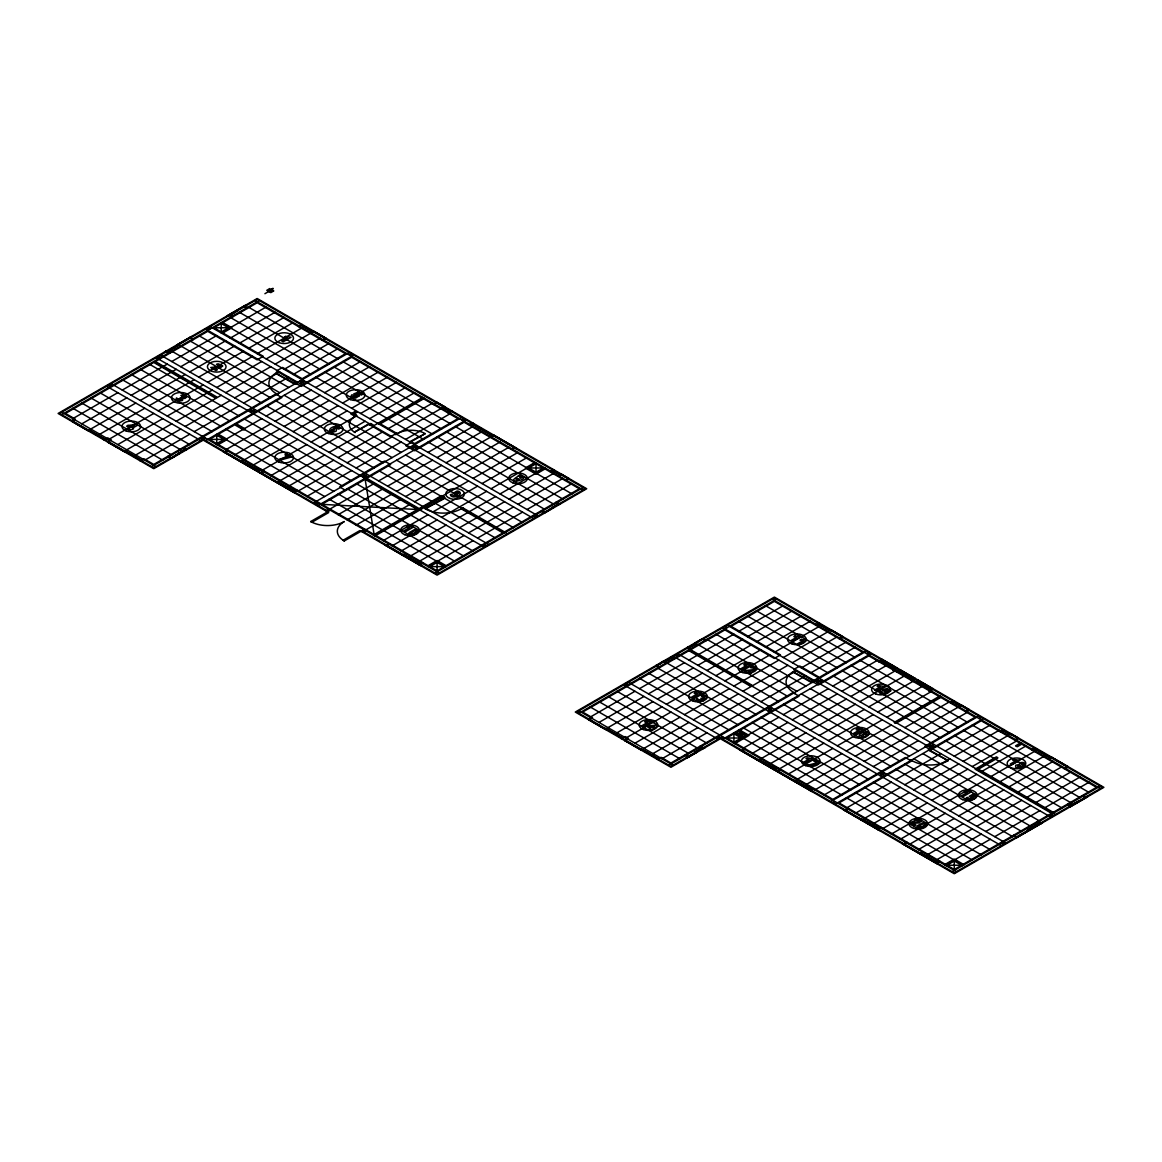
<?xml version="1.0" encoding="UTF-8"?>
<svg xmlns="http://www.w3.org/2000/svg" width="1162" height="1162" viewBox="0 0 1162 1162"><rect width="100%" height="100%" fill="white"/><g stroke="black" fill="none" stroke-linecap="round" stroke-linejoin="round"><path stroke-width="1.5" d="M517.903 476.347C501.65 486.326 535.479 478.207 519.298 475.636A2.905 1.67 0 0 0 517.903 476.347M271.385 289.512L270.383 291.008L271.53 289.193M270.281 290.587L271.283 290.006L264.907 293.71M271.545 289.861L272.838 289.12M164.394 352.086L191.381 336.501M271.53 289.89L272.925 288.278L271.647 289.934M166.137 351.084L58.1 413.454L153.762 468.678L203.234 440.122L328.701 512.558L311.91 522.246L310.704 521.549L331.17 509.74M178.745 344.213L188.999 338.287M178.047 344.969L168.359 351.2M167.357 351.781L179.602 344.707L178.44 344.039M230.308 315.425L237.571 310.661M167.967 352.144L167.154 352.609L168.17 353.204M191.483 338.563L193.313 338.679M230.933 315.788L230.12 316.267L231.136 316.848M245.443 307.407L247.288 307.523M61.673 414.689L209.872 329.122L207.722 327.887M259.344 300.566L210.09 329.006L207.954 327.771M71.608 421.341L75.37 419.177L65.45 413.454L153.762 362.471L215.086 397.869L216.728 396.925L155.403 361.527L207.722 331.315L257.136 359.842L263.28 356.298L213.866 327.771L257.194 302.745L345.506 353.727L302.164 378.754L282.584 367.439L276.44 370.983L296.034 382.298M228.58 327.771L221.216 332.012L221.216 323.515L228.58 327.771L213.866 327.771M72.814 418.64L117.783 392.683M122.286 390.083L167.255 364.113M171.744 361.527L216.728 335.557M221.216 332.957L266.2 307M222.857 332.957L231.848 327.771L222.857 322.571M73.729 419.177L72.712 419.758L73.526 420.237M81.805 423.839L126.774 397.869M131.277 395.269L176.246 369.313M180.749 366.713L225.719 340.756M230.221 338.157L275.191 312.186M87.499 430.361L88.661 429.693L105.408 439.352M90.796 429.025L135.765 403.069M140.268 400.469L185.237 374.498M189.74 371.913L234.709 345.942M239.212 343.342L284.182 317.386M89.663 430.26L88.501 430.928L71.753 421.269M99.801 434.225L144.771 408.254M149.259 405.654L194.243 379.698M198.731 377.098L243.7 351.142M248.203 348.542L293.173 322.571M298.59 325.709L300.435 325.592M298.59 326.653L302.352 324.474M104.115 440.107L107.863 437.943L111.349 439.948L107.587 442.112L124.479 451.698L125.641 451.03M107.863 438.887L106.032 439.004M108.792 439.41L153.762 413.454M158.264 410.854L203.234 384.883M207.722 382.298L252.706 356.327M257.194 353.727L302.164 327.771M109.707 439.948L108.691 440.529L109.504 441.008M312.302 331.722L313.464 331.054L325.723 338.127M117.783 444.61L162.753 418.64M167.255 416.054L212.225 390.083M216.728 387.483L261.697 361.527M266.2 358.927L311.169 332.957M314.466 331.635L313.304 332.303L301.045 325.229M123.477 451.132L124.639 450.464L141.386 460.123M126.774 449.796L171.744 423.839M176.246 421.24L221.216 395.269M225.719 392.683L270.688 366.713M275.191 364.113L320.16 338.157M322.092 340.219L325.854 338.055M323.733 340.219L324.75 339.624L323.937 339.159M295.177 383.62L275.714 373.263L293.695 383.649L296.644 381.935M135.765 454.996L180.749 429.025M185.237 426.439L230.221 400.469M234.709 397.869L279.679 371.913M284.182 369.313L329.151 343.342M140.094 460.878L143.841 458.714L153.762 464.437L276.353 393.657A25.433 14.685 0 0 1 276.425 372.842M143.841 459.658L142.011 459.774M144.771 460.181L189.74 434.225M194.243 431.625L239.212 405.654M243.7 403.069L288.684 377.098M293.173 374.498L338.142 348.542M151.626 466.616L299.811 381.063L301.946 382.298L299.811 383.533L205.587 329.122M349.283 352.493L300.028 380.933L302.164 382.167L304.313 380.933L210.09 326.537M277.384 394.949L278.183 394.484L277.268 393.962M296.688 383.809L294.974 383.736M170.015 457.174L168.17 457.058M184.526 448.793L185.339 448.329L184.322 447.733M185.136 449.157L172.688 457.567M178.745 453.267L184.497 449.941M351.418 353.727L349.283 354.962L255.059 300.566M172.484 457.45L178.251 454.124M203.452 439.41L205.587 438.176L439.221 573.069M351.636 353.858L349.501 355.093L461.706 419.874L463.856 418.64M205.587 440.645L353.785 355.093M216.728 435.169L216.728 443.666L209.363 439.41L216.728 435.169L224.077 439.41L215.9 444.131M216.728 444.61L261.697 418.64M266.2 416.054L311.169 390.083M315.657 387.483L360.641 361.527M217.541 445.075L227.36 439.41L218.369 434.225L234.709 424.784L243.7 429.969L245.342 429.025L236.351 423.839L281.887 397.549L275.743 394.005M222.857 451.452L294.814 492.993M225.719 449.796L270.688 423.839M275.191 421.24L320.16 395.269M324.663 392.683L369.632 366.713M226.634 450.333L225.617 450.914L226.43 451.393M224.513 452.497L228.275 450.333M234.709 454.996L279.679 429.025M284.182 426.439L329.151 400.469M333.654 397.869L378.623 371.913M240.403 461.517L241.565 460.849L258.313 470.508M243.7 460.181L288.684 434.225M293.173 431.625L338.142 405.654M342.645 403.069L387.614 377.098M241.405 462.084L242.567 461.416M252.706 465.381L297.675 439.41M302.164 436.825L347.147 410.854M351.636 408.254L396.62 382.298M352.493 413.948L356.182 411.827M257.325 469.942L242.001 461.75M257.02 471.264L260.782 469.099M260.782 470.044L258.937 470.16M354.454 416.025L356.095 415.081M261.697 470.566L306.666 444.61M311.169 442.01L356.138 416.054M360.641 413.454L405.611 387.483M262.612 471.104L261.595 471.699L262.409 472.164M260.491 473.268L264.253 471.104M270.688 475.766L315.657 449.796M320.16 447.21L365.129 421.24M369.632 418.64L414.602 392.683M396.576 433.252L390.432 436.796L368.412 424.072L354.425 432.162L370.605 423.462L374.12 425.481L422.779 397.404M369.763 424.871L371.404 423.912M276.382 482.288L277.544 481.62L294.291 491.294M279.679 480.952L324.663 454.996M329.151 452.396L374.12 426.439M378.623 423.839L423.593 397.869M277.384 482.869L278.546 482.186M424.42 398.348L380.264 423.839L397.172 433.6A19.783 11.417 0 0 1 425.234 433.644L410.52 441.313L415.473 444.16M288.684 486.152L333.654 460.181M338.142 457.596L383.126 431.625M387.614 429.025L432.584 403.069M433.513 403.592L435.343 403.475M433.513 404.536L437.261 402.372M293.289 490.713L277.979 482.52M292.998 492.034L296.76 489.87M296.76 490.814L294.916 490.93M443.884 406.351L442.722 407.02L450.478 411.493M297.675 491.352L342.645 465.381M347.147 462.781L392.117 436.825M441.589 408.254L395.734 434.661L394.935 434.196M443.724 407.601L444.886 406.932L437.13 402.459M448.024 412.917L451.786 410.752M449.665 412.917L450.682 412.336L449.854 411.856M306.666 496.537L351.636 470.566M356.138 467.981L401.108 442.01M405.611 439.41L450.58 413.454M425.234 433.644L409.445 442.577L410.244 443.042M411.885 442.097L405.741 445.642L414.602 450.754L464.074 422.184L579.359 488.752L504.54 531.935M414.602 443.666L457.93 418.64L423.593 398.813M313.522 502.972L412.249 445.976L414.384 447.21L412.249 448.445M461.706 417.405L412.466 445.845L414.602 447.079L416.737 445.845L304.531 381.063L302.396 382.298L304.531 383.533M315.657 504.206L317.807 502.972M315.875 504.323L318.025 503.088M412.466 448.561L414.602 447.326L416.737 448.561M464.074 418.77L461.939 420.005L583.135 489.986M318.025 505.557L466.209 420.005M366.771 478.366L390.621 464.597L384.477 461.053L339.653 486.936L345.782 490.48M469.492 424.362L471.322 424.246M469.492 425.307L473.239 423.142M328.338 509.043L327.321 509.639L328.134 510.103M326.29 511.164L374.12 483.552M378.623 480.952L423.593 454.996M428.095 452.396L473.065 426.439M338.142 514.708L383.126 488.752M387.614 486.152L432.584 460.181M437.086 457.596L482.056 431.625M492.194 435.59L493.356 434.908L514.606 447.181M347.147 519.908L392.117 493.937M396.62 491.352L441.589 465.381M446.077 462.781L491.061 436.825M494.358 435.489L493.196 436.157L471.946 423.898M356.138 525.093L401.108 499.137M405.611 496.537L450.58 470.566M455.083 467.981L500.052 442.01M178.599 345.288L177.452 344.62L257.194 298.503L586.723 488.752L437.086 575.132L359.871 530.555L343.08 540.257L344.286 540.94L364.752 529.131M362.268 531.935L410.099 504.323M414.602 501.737L459.571 475.766M464.074 473.166L509.043 447.21M365.957 530.758L364.113 530.874M510.989 449.273L514.737 447.094M512.616 449.273L513.648 448.677L512.82 448.212M515.681 448.561L516.48 448.111M373.307 535.014L417.463 509.522L364.316 478.831M374.12 535.479L468.562 480.952M473.065 478.366L518.034 452.396M374.948 535.958L441.589 497.481M442.562 498.048L444.204 497.104M440.979 497.133L443.928 498.832L425.219 508.811L443.884 497.975M444.087 498.091L445.002 497.568L441.589 495.593L419.104 508.578L365.957 477.887M383.126 540.679L428.095 514.708M432.584 512.122L477.567 486.152M482.056 483.552L527.04 457.596M384.753 544.92L420.731 565.691M388.544 543.801L387.512 544.397L388.34 544.862M386.423 545.98L390.171 543.801M534.389 462.781L525.398 467.981L536.031 474.111L545.022 468.925M392.117 545.864L437.086 519.908M441.589 517.308L486.558 491.352M491.061 488.752L536.031 462.781M528.666 467.981L536.031 463.725L536.031 472.222L528.666 467.981L543.38 467.981L536.031 472.222M461.793 508.317L462.708 507.794L506.182 532.893M461.997 508.433L461.27 508.854L503.727 533.358M461.866 509.203L463.507 508.244M401.108 551.064L446.077 525.093M450.58 522.508L495.549 496.537M500.052 493.937L545.022 467.981M402.313 554.986L403.475 554.318L420.223 563.991M551.659 469.332L552.458 468.882M403.316 555.567L404.463 554.899M550.439 471.104L552.284 470.988M550.439 472.048L554.201 469.884M410.099 556.249L455.083 530.293M459.571 527.693L504.54 501.737M509.043 499.137L554.013 473.166M559.648 474.532L560.81 473.864L568.567 478.337M561.812 474.445L560.65 475.113L552.894 470.625M419.104 561.449L464.074 535.479M468.562 532.893L513.546 506.922M518.034 504.323L563.004 478.366M419.221 563.41L403.911 555.218M418.916 564.732L422.677 562.568M564.95 480.429L568.712 478.265M422.677 563.512L420.833 563.628M566.591 480.429L567.608 479.833L566.795 479.369M428.095 566.635L473.065 540.679M477.567 538.079L522.537 512.122M527.04 509.522L572.009 483.552M429.737 566.635L437.086 562.393L444.45 566.635L429.737 566.635L437.086 570.891L502.914 532.893M434.951 573.069L583.135 487.517M543.279 511.701L541.448 511.585M557.789 503.32L558.617 502.855L557.6 502.26M558.414 503.683L545.966 512.093M552.023 507.794L557.775 504.468M545.762 511.977L551.514 508.651M663.255 661.439L658.055 665.085M695.733 642.688L701.485 639.361M657.692 664.882L663.444 661.556M695.936 642.804L701.688 639.478M664.954 661.265L670.706 657.939M689.676 646.987L695.428 643.675M672.072 657.576L664.315 662.049L663.153 661.381M689.037 647.786L696.793 643.298L695.631 642.63M658.171 666.305L657.358 666.785L658.375 667.38M672.682 657.939L674.526 658.055M689.647 648.135L688.834 648.614L689.85 649.195M704.172 639.754L706.002 639.87M578.865 713.279L727.049 627.727L724.914 626.492M776.521 599.156L727.267 627.596L725.132 626.362M589.991 717.23L634.96 691.274M639.463 688.674L684.433 662.718M688.935 660.118L733.905 634.147M738.407 631.547L783.377 605.591M590.921 717.767L589.889 718.363L590.717 718.828M588.8 719.932L592.547 717.767L582.641 712.045L724.914 629.906L774.328 658.433L780.457 654.889L731.043 626.362L774.386 601.35L862.683 652.332L819.355 677.344L799.761 666.029L793.631 669.573L813.211 680.888M598.996 722.43L643.966 696.459M648.454 693.874L693.438 667.903M697.926 665.303L742.896 639.347M747.398 636.747L792.368 610.776M604.69 728.952L605.852 728.283L622.6 737.957M607.987 727.63L652.957 701.659M657.46 699.059L702.429 673.103M706.917 670.503L751.901 644.532M756.389 641.947L801.359 615.976M606.84 728.865L605.678 729.533L588.931 719.859M616.978 732.815L661.948 706.845M666.451 704.259L711.42 678.288M715.923 675.688L760.892 649.732M765.38 647.132L810.364 621.162M815.782 624.299L817.612 624.183M815.782 625.243L819.53 623.079M621.292 738.698L625.054 736.534L628.526 738.538L624.778 740.702M625.054 737.478L623.21 737.594M625.969 738.015L670.939 712.045M675.442 709.445L720.411 683.488M724.914 680.888L769.883 654.918M774.386 652.332L819.355 626.362M626.899 738.538L625.868 739.134L626.696 739.598M829.494 630.312L830.641 629.644L842.9 636.718M634.96 743.201L679.944 717.23M684.433 714.645L729.416 688.674M733.905 686.074L778.874 660.118M783.377 657.518L828.346 631.547M831.643 630.225L830.481 630.893L818.237 623.82M640.669 749.722L641.816 749.054L658.578 758.728M643.966 748.401L688.935 722.43M693.438 719.83L738.407 693.874M742.896 691.274L787.88 665.303M792.368 662.718L837.337 636.747M642.818 749.635L641.656 750.303L624.909 740.63M839.284 638.809L843.046 636.645M840.925 638.809L841.942 638.228L841.128 637.749M812.354 682.21L792.891 671.854L810.873 682.239L817.714 678.288M652.957 753.586L697.926 727.63M702.429 725.03L747.398 699.059M751.901 696.459L796.871 670.503M801.359 667.903L846.343 641.947M657.271 759.469L661.033 757.304L670.939 763.027L793.53 692.247A25.433 14.685 0 0 1 793.617 671.433M661.033 758.249L659.188 758.365M661.948 758.786L706.917 732.815M711.42 730.215L756.389 704.259M760.892 701.659L805.862 675.688M810.364 673.103L855.334 647.132M668.804 765.206L866.46 651.098M794.576 693.54L795.374 693.089L794.445 692.552M813.879 682.399L812.165 682.326M687.192 755.765L685.362 755.649M701.703 747.384L702.531 746.919L701.499 746.324M702.327 747.747L694.571 752.221L695.733 752.889M868.61 652.332L866.46 653.567L772.236 599.156M696.125 751.974L701.325 748.328M720.629 738.015L722.779 736.781L834.984 801.562L832.849 802.797L718.276 736.65M868.827 652.448L866.692 653.683L978.898 718.465L981.033 717.23M689.676 756.041L695.428 752.729M703.547 748.459L720.411 738.712L954.278 873.722L1103.9 787.342L774.386 597.094L575.277 712.045L670.939 767.269L696.735 752.322L695.573 751.654M705.363 747.5L687.294 757.827M722.779 739.25L870.963 653.683M725.727 738.48L799.064 696.14L792.934 692.596M733.091 742.721L741.269 738.015L733.905 733.759L733.905 742.257L726.555 738.015L741.269 738.015M742.896 737.057L745.757 735.415L738.407 731.159L742.896 737.057L735.546 732.815L745.757 735.415M733.905 743.201L778.874 717.23M783.377 714.645L828.346 688.674M832.849 686.074L877.818 660.118M734.733 743.68L749.04 735.415L740.049 730.215M878.733 660.641L880.578 660.524M878.733 661.599L882.583 659.377M878.821 661.846L880.97 660.597M739.962 750.086L812.006 791.583M742.896 748.401L787.88 722.43M792.368 719.83L837.337 693.874M841.84 691.274L886.809 665.303M743.825 748.924L742.794 749.519L743.622 749.984M741.705 751.088L745.467 748.924M894.972 668.673L892.808 669.922L893.593 670.169M897.093 667.758L893.244 669.966L910.979 680.206M894.885 669.966L895.902 669.385L895.089 668.905M751.901 753.586L796.871 727.63M801.359 725.03L846.343 699.059M850.831 696.459L895.8 670.503M896.73 671.026L898.56 670.91M896.381 671.781L898.967 670.982M896.73 671.985L900.565 669.762M757.595 760.108L758.757 759.44L775.504 769.113M760.892 758.786L805.862 732.815M810.364 730.215L855.334 704.259M859.836 701.659L904.806 675.688M758.597 760.689L759.745 760.021M912.954 679.058L910.805 680.307L911.574 680.554M915.075 678.143L911.24 680.351L928.961 690.591M912.882 680.351L913.898 679.77L913.071 679.291M769.883 763.971L814.852 738.015M819.355 735.415L864.325 709.445M868.827 706.845L913.797 680.888M914.712 681.411L916.557 681.295M914.378 682.167L916.949 681.368M914.712 682.37L918.546 680.148M774.502 768.532L759.193 760.34M774.197 769.854L777.959 767.69M777.959 768.634L776.114 768.75M778.874 769.171L823.858 743.201M828.346 740.601L873.316 714.645M877.818 712.045L922.788 686.074M779.804 769.694L778.772 770.29L779.6 770.755M777.683 771.873L781.43 769.694M803.421 762.359L809.101 759.077L806.021 758.612L807.387 757.827L812.819 758.67L804.932 763.216M928.787 690.693L930.951 689.444M933.071 688.529L929.222 690.736L939.143 696.459M929.571 690.94L928.787 690.794M930.864 690.736L931.88 690.155L931.067 689.676M787.88 774.357L832.849 748.401M837.337 745.801L882.321 719.83M886.809 717.23L931.779 691.274M939.956 695.994L894.174 722.43L895.8 723.374L941.598 696.939M793.573 780.879L794.735 780.21L811.483 789.884M796.871 779.557L841.84 753.586M846.343 750.986L891.312 725.03M894.987 722.909L940.784 696.459M794.576 781.46L795.723 780.791M805.862 784.742L850.831 758.786M855.334 756.186L900.303 730.215M904.806 727.63L949.775 701.659M950.69 702.182L952.535 702.08M950.69 703.141L954.452 700.962M810.48 789.303L795.171 781.111M810.175 790.625L813.937 788.461M813.937 789.405L812.093 789.521M959.914 705.61L961.061 704.942L968.817 709.43M814.852 789.942L859.836 763.971M864.325 761.371L909.294 735.415M913.797 732.815L958.766 706.845M962.063 705.523L960.901 706.191L953.16 701.717M965.201 711.507L968.963 709.343M966.842 711.507L967.859 710.926L967.045 710.447M823.858 795.128L868.827 769.171M873.316 766.571L918.3 740.601M922.788 738.015L967.757 712.045M830.714 801.562L978.898 715.995M981.251 717.361L979.116 718.595L1100.327 788.577M909.861 760.108L912.097 760.703A25.433 14.685 0 0 0 948.148 760.66L929.44 750.696L981.251 720.774L1020.091 743.201L1015.588 745.801L1017.229 746.745L1021.732 744.145L1096.55 787.342L954.278 869.481L838.979 802.913L912.097 760.703M929.164 748.967L928.365 749.417L948.148 760.66M835.202 804.162L983.401 718.595M843.481 809.769L879.46 830.539M846.343 808.113L891.312 782.142M895.8 779.557L940.784 753.586M945.272 750.986L990.256 725.03M847.258 808.65L846.241 809.231L847.054 809.711M845.137 810.815L848.899 808.65M855.334 813.313L900.303 787.342M904.806 784.742L949.775 758.786M954.278 756.186L999.247 730.215M1000.162 730.753L1002.007 730.637M1000.162 731.697L1003.924 729.533M861.027 819.82L862.189 819.152L878.937 828.826M1009.371 734.181L1010.533 733.512L1018.29 737.986M864.325 818.498L909.294 792.528M913.797 789.942L958.766 763.971M963.269 761.371L1008.238 735.415M862.03 820.401L863.192 819.733M1011.536 734.079L1010.374 734.762L1002.617 730.273M1014.673 740.078L1018.435 737.899M1016.314 740.078L1017.331 739.482L1016.518 739.017M873.316 823.698L918.3 797.728M922.788 795.128L967.757 769.171M972.26 766.571L1017.229 740.601M976.763 769.171L997.112 757.421M1016.416 746.265L1021.732 743.201M877.935 828.245L862.625 820.052M877.644 829.581L881.392 827.402M881.392 828.361L879.561 828.462M882.321 828.884L927.291 802.913M931.779 800.327L976.763 774.357M981.251 771.757L1026.235 745.801M1031.638 748.924L1033.483 748.807M1031.638 749.868L1035.4 747.703M891.312 834.084L936.281 808.113M940.784 805.513L985.754 779.557M990.256 776.957L1035.226 750.986M900.303 839.269L945.272 813.313M949.775 810.713L994.745 784.742M999.247 782.142L1044.217 756.186M1049.852 757.551L1051.014 756.883L1067.762 766.542M901.944 843.51L937.923 864.296M1052.017 757.45L1050.855 758.118L1034.107 748.459M905.721 842.392L904.704 842.987L905.518 843.467M903.6 844.571L907.362 842.392M909.294 844.469L954.278 818.498M958.766 815.898L1003.736 789.942M1008.238 787.342L1053.208 761.371M918.3 849.654L963.269 823.698M967.757 821.098L1012.741 795.128M1017.229 792.528L1062.199 766.571M1064.145 768.634L1067.907 766.47M1065.786 768.634L1066.803 768.053L1065.99 767.574M919.491 853.576L920.653 852.908L937.4 862.582M920.493 854.157L921.655 853.489M927.291 854.854L972.26 828.884M976.763 826.284L1021.732 800.327M1026.235 797.728L1071.204 771.757M936.281 860.04L981.251 834.084M985.754 831.484L1030.723 805.513M1035.226 802.913L1080.195 776.957M936.398 862.001L921.088 853.809M936.107 863.337L939.855 861.158M939.855 862.102L938.024 862.219M944.459 864.76L954.278 859.096L964.082 864.76M945.272 865.24L990.256 839.269M994.745 836.669L1039.714 810.713M1044.217 808.113L1089.186 782.142M946.1 865.705L954.278 860.984L962.441 865.705M952.128 871.66L1100.327 786.108M1015.501 836.262L1013.656 836.146M1039.002 822.681L1039.816 822.217L1038.799 821.621M1069.461 805.106L1067.617 804.99M1083.972 796.725L1084.785 796.246L1083.768 795.665M1039.612 823.045L1027.368 830.118L1028.53 830.786M1070.086 805.455L1078.336 801.272M1028.922 829.871L1038.625 823.626M1017.97 836.538L1028.225 830.612M808.244 765.133L816.959 762.838L813.545 760.849L814.94 760.05L820.096 763.027L809.696 765.976M209.363 439.41L224.077 439.41M946.914 865.24L961.628 865.24M417.463 509.522L321.801 504.323L365.129 479.31L374.12 534.535L218.369 444.61M407.775 526.386L413.222 527.228L405.32 531.789L403.81 530.918L409.489 527.635L406.409 527.17M965.491 791.264L970.938 792.106L963.037 796.667L961.526 795.796L967.205 792.513L964.126 792.048M883.28 660.132L895.786 667.351M901.262 670.518L913.782 677.736M919.258 680.903L931.764 688.122M314.161 331.809L324.416 337.721M437.827 403.199L443.579 406.526M494.053 435.663L513.299 446.774M561.507 474.619L567.274 477.931M831.353 630.4L841.608 636.326M881.914 659.755L896.425 668.135M899.911 670.14L914.421 678.521M917.893 680.525L932.403 688.906M961.773 705.697L967.525 709.023M1011.231 734.253L1016.997 737.579M1051.712 757.624L1066.469 766.136M302.41 325.592L312.665 331.519M444.087 407.397L449.839 410.709M473.312 424.261L492.557 435.372M554.259 471.002L560.011 474.328M819.588 624.197L829.842 630.109M954.51 702.08L960.262 705.407M1003.983 730.651L1009.734 733.963M1035.458 748.822L1050.216 757.333M880.723 660.452L895.234 668.833M898.705 670.837L913.216 679.218M916.702 681.222L931.212 689.603M421.951 397.869L351.636 357.271L301.19 386.409L295.061 382.864M892.982 669.82L868.827 655.862L818.382 684.999L812.238 681.455M940.784 697.418L975.121 717.23L924.676 746.367L930.806 749.911M246.068 305.766L245.269 305.301L227.273 315.686L228.072 316.151M248.203 307L338.142 358.927M342.645 361.527L450.58 423.839M455.083 426.439L572.009 493.937M765.38 605.591L855.334 657.518M859.836 660.118L967.757 722.43M972.26 725.03L1089.186 792.528M244.325 306.768L247.288 308.467M1086.833 796.362L1087.632 796.827L1069.636 807.212L1068.837 806.748M1082.127 795.665L1085.09 797.364M239.212 312.186L329.151 364.113M333.654 366.713L441.589 429.025M446.077 431.625L563.004 499.137M756.389 610.776L846.343 662.718M850.831 665.303L958.766 727.63M963.269 730.215L1080.195 797.728M555.959 502.26L559.706 504.424M229.815 315.149L232.778 316.848M230.221 317.386L320.16 369.313M324.663 371.913L432.584 434.225M437.086 436.825L554.013 504.323M747.398 615.976L837.337 667.903M841.84 670.503L949.775 732.815M954.278 735.415L1071.204 802.913M1067.617 804.046L1070.58 805.745M551.659 507.576L552.822 508.244M221.216 322.571L311.169 374.498M315.657 377.098L423.593 439.41M428.095 442.01L545.022 509.522M738.407 621.162L828.346 673.103M832.849 675.688L940.784 738.015M945.272 740.601L1062.199 808.113M541.448 510.641L545.196 512.805M1054.036 812.834L978.404 769.171L997.926 757.885L996.284 756.941L975.121 769.171L1052.394 813.778M538.166 515.943L416.955 445.976L414.819 447.21L416.955 448.445M727.267 625.127L821.49 679.523L819.355 680.758L817.22 679.523M1055.343 814.547L934.146 744.566L932.011 745.801L934.146 747.035M533.895 515.943L536.031 517.177M821.708 682.123L819.573 680.888L821.708 679.654L933.928 744.435L931.779 745.67L929.644 744.435M1051.073 814.547L1053.208 815.782M304.313 383.649L302.164 382.414L300.028 383.649L533.663 518.543M533.663 516.073L535.813 517.308M817.002 679.654L819.137 680.888L817.002 682.123L722.779 627.727M821.49 682.254L819.355 681.019L817.22 682.254L929.426 747.035L931.561 745.801L929.426 744.566M933.928 747.166L931.779 745.931L929.644 747.166L1050.855 817.133M1050.855 814.664L1052.99 815.898M198.731 335.557L288.684 387.483M293.173 390.083L401.108 452.396M405.611 454.996L522.537 522.508M715.923 634.147L805.862 686.074M810.364 688.674L918.3 750.986M922.788 753.586L1039.714 821.098M1042.575 822.74L1015.588 838.325M1037.158 821.621L1040.92 823.8M189.566 337.459L193.313 339.624M189.74 340.756L279.679 392.683M284.182 395.269L392.117 457.596M396.62 460.181L513.546 527.693M706.917 639.347L796.871 691.274M801.359 693.874L909.294 756.186M913.797 758.786L1030.723 826.284M702.24 638.65L706.002 640.814M911.502 761.052L905.358 757.508L832.849 799.383L735.546 743.201M1028.37 829.537L1029.532 830.205M180.749 345.942L270.688 397.869M275.191 400.469L383.126 462.781M387.614 465.381L504.54 532.893M697.926 644.532L787.88 696.459M792.368 699.059L900.303 761.371M904.806 763.971L1021.732 831.484M694.629 643.211L695.791 643.879M687.73 647.031L691.492 649.195M1013.656 835.202L1017.418 837.366M689.749 649.253L751.901 685.13L750.26 686.074L688.122 650.197M171.744 351.142L261.697 403.069M266.2 405.654L374.12 467.981M378.623 470.566L495.549 538.079M688.935 649.732L778.874 701.659M783.377 704.259L891.312 766.571M895.8 769.171L1012.741 836.669M166.05 351.026L169.812 353.204M160.617 355.093L254.841 409.489L252.706 410.723L250.556 409.489M488.694 544.513L367.497 474.532L365.347 475.766L367.497 477.001M677.795 653.683L772.018 708.079L769.883 709.314L767.748 708.079M1005.885 843.104L884.674 773.122L882.539 774.357L884.674 775.591M158.482 356.327L160.617 357.562M255.059 412.089L252.924 410.854L255.059 409.62L367.265 474.401L365.129 475.636L362.994 474.401M484.423 544.513L486.558 545.748M675.659 654.918L677.795 656.152M772.236 710.679L770.101 709.445L772.236 708.21L884.456 772.991L882.321 774.226L880.171 772.991M1001.6 843.104L1003.736 844.338M158.264 356.458L160.4 357.693M250.338 409.62L252.488 410.854L250.338 412.089L156.115 357.693M254.841 412.219L252.706 410.985L250.556 412.219L362.776 477.001L364.912 475.766L362.776 474.532M367.265 477.132L365.129 475.897L362.994 477.132L484.205 547.099M484.205 544.629L486.341 545.864M675.442 655.048L677.577 656.283M767.53 708.21L769.665 709.445L767.53 710.679L673.306 656.283M772.018 710.81L769.883 709.575L767.748 710.81L879.954 775.591L882.089 774.357L879.954 773.122M884.456 775.722L882.321 774.488L880.171 775.722L1001.383 845.704M1001.383 843.234L1003.518 844.469M670.764 656.82L674.526 658.999M153.762 361.527L215.9 397.404M664.156 660.8L665.303 661.483M149.259 364.113L239.212 416.054M243.7 418.64L351.636 480.952M356.138 483.552L473.065 551.064M666.451 662.718L756.389 714.645M760.892 717.23L868.827 779.557M873.316 782.142L990.256 849.654M656.254 665.201L660.016 667.38M140.268 369.313L230.221 421.24M234.709 423.839L342.645 486.152M347.147 488.752L464.074 556.249M657.46 667.903L747.398 719.83M751.901 722.43L859.836 784.742M864.325 787.342L981.251 854.854M131.277 374.498L221.216 426.439M225.719 429.025L333.654 491.352M338.142 493.937L455.083 561.449M648.454 673.103L738.407 725.03M742.896 727.63L850.831 789.942M855.334 792.528L972.26 860.04M738.407 730.215L747.398 735.415M446.077 565.691L437.086 560.505L428.095 565.691L375.762 535.479M122.286 379.698L212.225 431.625M216.728 434.225L324.663 496.537M329.151 499.137L446.077 566.635M639.463 678.288L729.416 730.215M733.905 732.815L841.84 795.128M846.343 797.728L963.269 865.24M111.145 383.649L205.369 438.059L153.762 467.85L59.538 413.454L257.194 299.331L585.27 488.752L437.086 574.304L362.994 531.528M628.337 682.254L722.561 736.65L670.939 766.441L576.73 712.045L774.386 597.922L1102.462 787.342L954.278 872.894L833.067 802.913L835.202 801.678L956.413 871.66M109.01 384.883L111.145 386.118M201.099 438.059L327.016 510.757M626.187 683.488L628.337 684.723M108.792 385.014L110.927 386.249M200.866 438.176L203.016 439.41M625.969 683.605L628.105 684.839M718.058 736.781L720.193 738.015M225.951 452.831L240.708 461.343M261.929 473.602L276.687 482.114M387.861 546.3L402.604 554.811M743.143 751.422L757.885 759.933M779.121 772.193L793.864 780.704M846.575 811.134L861.332 819.646M905.038 844.89L919.796 853.402M106.657 386.249L200.866 440.645M623.834 684.839L718.058 739.25M99.801 392.683L189.74 444.61M616.978 691.274L706.917 743.201M182.681 447.733L186.443 449.912M699.873 746.324L703.62 748.502M90.796 397.869L180.749 449.796M607.987 696.459L697.926 748.401M178.382 453.049L179.544 453.732M81.805 403.069L171.744 454.996M598.996 701.659L688.935 753.586M168.17 456.114L171.932 458.278M685.362 754.704L689.11 756.883M72.814 408.254L162.753 460.181M589.991 706.845L679.944 758.786M61.673 412.219L155.897 466.616M578.865 710.81L673.088 765.206M89.3 430.477L104.057 438.989M125.278 451.248L140.036 459.76M606.491 729.068L621.234 737.579M642.47 749.839L657.213 758.35M73.046 421.661L87.804 430.187M109.025 442.432L123.782 450.958M590.238 720.266L604.981 728.777M626.216 741.036L640.959 749.548M954.278 860.984L954.278 869.481M437.086 562.393L437.086 570.891M310.704 521.549A23.748 13.712 0 0 0 344.286 521.549A23.748 13.712 0 0 0 344.286 540.94M461.198 508.811A25.433 14.685 0 0 1 425.219 508.811M355.136 432.569A19.783 11.417 0 0 1 355.136 416.417M339.609 428.197C338.389 431.349 336.878 425.089 333.857 428.284L335.484 428.502A3.021 1.743 0 0 1 336.631 429.315L336.138 431.175L333 432.22A3.297 1.903 0 0 1 331.025 431.872C325.883 428.517 337.779 423.665 339.609 428.197M869.045 733.861C867.825 737.013 866.315 730.753 863.293 733.948L864.92 734.166A3.021 1.743 0 0 1 866.053 734.98L865.574 736.839L862.436 737.885A3.297 1.903 0 0 1 860.461 737.536C855.319 734.181 867.215 729.329 869.045 733.861M1022.299 766.47L1019.67 768.431L1015.617 767.138L1015.733 765.235L1019.539 764.494L1019.611 763.245A2.905 1.67 0 0 1 1020.991 762.548C1026.206 761.386 1026.133 766.935 1022.299 766.47M450.42 494.78C451.597 499.849 464.335 494.838 459.019 491.41A3.312 1.903 0 0 0 457.044 491.061L453.209 493.24L456.187 495.012C453.107 498.004 452.062 492.47 450.42 494.78M966.421 797.887C967.597 802.942 980.336 797.945 975.02 794.517A3.312 1.903 0 0 0 973.044 794.169L969.21 796.333L972.187 798.12C969.108 801.112 968.062 795.578 966.421 797.887M222.61 365.986L220.519 367.744L214.418 368.02L217.41 369.748L216.001 370.562L210.729 367.512L220.097 366.451L220.126 365.26L216.466 364.403L218.471 363.851L222.61 365.986M756.636 669.109L754.545 670.866L748.444 671.157L751.436 672.871L750.042 673.684L744.755 670.634L754.123 669.573L754.153 668.382L750.492 667.525L752.497 666.973L756.636 669.109M921.117 821.2L919.026 822.957L912.925 823.233L915.917 824.962L914.523 825.775L909.236 822.725L918.605 821.665L918.634 820.474L914.988 819.617L916.978 819.065L921.117 821.2M186.414 397.113L185.107 398.421L182.884 398.479L182.507 400.425L179.979 401.006A3.573 2.063 0 0 1 177.96 400.614L176.217 398.958A3.312 1.917 0 0 1 176.624 397.883C176.028 398.464 184.177 401.732 180.4 397.84L184.351 397.128L180.865 395.458L182.449 395.051L185.354 395.676L186.414 397.113M706.888 697.592L705.566 698.914L703.344 698.972L702.966 700.904L700.439 701.485A3.573 2.063 0 0 1 698.42 701.107L696.677 699.451A3.312 1.917 0 0 1 697.084 698.377C696.503 698.958 704.651 702.211 700.86 698.318L704.826 697.607L701.34 695.951L702.908 695.544L705.813 696.154L706.888 697.592M359.043 395.952L355.557 398.13L351.549 396.852A3.283 1.888 0 0 1 351.2 395.777L351.941 394.76L353.597 395.53L353.611 396.808L356.269 396.576L356.937 395.385L353.771 393.918L358.637 392.001L362.617 394.296L361.208 395.109L358.361 393.468L356.792 394.107L359.043 395.952M887.492 692.305L884.006 694.484L879.997 693.191A3.283 1.888 0 0 1 879.649 692.131L880.404 691.114L882.06 691.884L882.06 693.162L884.718 692.93L885.386 691.739L882.219 690.272L887.085 688.354L891.065 690.649L889.656 691.463L886.809 689.821L885.241 690.46L887.492 692.305M410.985 533.271C416.606 536.524 420.179 525.587 410.985 533.271M918.953 826.545C924.56 829.784 928.147 818.861 918.953 826.545M269.758 288.597L268.771 291.473L273.767 290.907L270.761 292.635L266.766 290.326L269.758 288.597M521.956 477.451C518.949 480.24 518.964 474.677 521.956 477.451M1023.664 764.349C1020.657 767.138 1020.672 761.575 1023.664 764.349M518.906 479.354C515.071 483.029 515.274 476.057 518.906 479.354M1020.614 766.252C1016.765 769.941 1016.982 762.969 1020.614 766.252M418.988 531.499L413.483 535.072L409.169 533.91A3.268 1.888 0 0 1 409.242 532.574L414.529 529.567L418.509 530.337A2.92 1.685 0 0 1 418.988 531.499M926.956 824.773L921.437 828.346L917.138 827.184A3.268 1.888 0 0 1 917.21 825.848L922.497 822.841L926.463 823.611A2.92 1.685 0 0 1 926.956 824.773M331.635 429.824C332.71 433.934 337.329 426.57 331.635 429.824M861.071 735.488C862.146 739.598 866.765 732.234 861.071 735.488M458.641 493.051C454.415 497.191 455.112 489.841 458.641 493.051M974.642 796.159C970.415 800.298 971.112 792.949 974.642 796.159M127.922 425.408L126.6 426.163L129.824 428.023L128.241 428.938L129.694 429.78L132.265 429.432L133.586 428.662L132.613 428.11L137.595 425.219L136.332 424.493L127.922 425.408M285.605 336.414L284.225 337.198L287.319 337.663L281.64 340.945L283.15 341.817L291.037 337.256L285.605 336.414M133.833 425.713L131.146 427.267L129.345 426.222L133.833 425.713M355.354 411.348L350.866 413.948L355.064 416.374L356.894 415.546L354.134 413.948L356.995 412.292L355.354 411.348M286.331 453.979L284.937 454.792L288.365 456.768L279.635 459.063L281.088 459.905L291.488 456.957L286.331 453.979M646.057 721.079L644.692 721.863L647.771 722.328L642.092 725.611L643.603 726.482L651.504 721.922L646.057 721.079M695.631 692.581L694.266 693.365L697.36 693.83L691.68 697.113L693.191 697.984L701.078 693.423L695.631 692.581M745.147 664.039L743.782 664.838L746.861 665.303L741.182 668.571L742.692 669.443L750.594 664.896L745.147 664.039M795.229 635.846L793.864 636.631L796.958 637.096L791.278 640.378L792.774 641.235L800.676 636.689L795.229 635.846M648.498 725.959L647.176 726.715L650.4 728.574L648.817 729.489L650.27 730.332L654.148 729.213L653.175 728.647L658.157 725.771L656.893 725.044L648.498 725.959M801.344 639.361L799.964 640.16L803.058 640.625L797.379 643.893L798.89 644.765L806.777 640.204L801.344 639.361M654.409 726.265L651.722 727.804L649.907 726.773L654.409 726.265M878.559 685.565L877.179 686.35L880.273 686.815L874.594 690.097L876.104 690.969L883.991 686.408L878.559 685.565M857.498 728.908L856.133 729.692L859.212 730.157L853.533 733.44L855.043 734.311L862.945 729.751L857.498 728.908M1014.194 759.498L1012.828 760.282L1015.922 760.747L1010.243 764.03L1011.753 764.901L1019.64 760.34L1014.194 759.498M1011.303 767.85A9.325 5.389 0 0 0 1025.785 763.724A9.325 5.389 0 0 0 1012.349 758.539A9.325 5.389 0 0 0 1011.303 767.85M805.586 765.613A9.325 5.389 0 0 0 820.082 761.488A9.325 5.389 0 0 0 806.646 756.302A9.325 5.389 0 0 0 805.586 765.613M913.622 828.361A9.325 5.389 0 0 0 927.625 823.698A9.325 5.389 0 0 0 913.622 819.021A9.325 5.389 0 0 0 913.622 828.361M855.159 737.478A9.325 5.389 0 0 0 869.161 732.815A9.325 5.389 0 0 0 855.159 728.153A9.325 5.389 0 0 0 855.159 737.478M962.586 799.616A9.325 5.389 0 0 0 977.068 795.476A9.325 5.389 0 0 0 963.632 790.305A9.325 5.389 0 0 0 962.586 799.616M875.727 693.961A9.325 5.389 0 0 0 890.223 689.836A9.325 5.389 0 0 0 876.787 684.65A9.325 5.389 0 0 0 875.727 693.961M643.283 729.504A9.325 5.389 0 0 0 657.765 725.378A9.325 5.389 0 0 0 644.329 720.193A9.325 5.389 0 0 0 643.283 729.504M693.264 701.136A9.325 5.389 0 0 0 707.251 696.459A9.325 5.389 0 0 0 693.264 691.797A9.325 5.389 0 0 0 693.264 701.136M742.736 672.566A9.325 5.389 0 0 0 756.723 667.903A9.325 5.389 0 0 0 742.736 663.241A9.325 5.389 0 0 0 742.736 672.566M792.208 644.009A9.325 5.389 0 0 0 806.196 639.347A9.325 5.389 0 0 0 792.208 634.684A9.325 5.389 0 0 0 792.208 644.009M126.092 430.913A9.325 5.389 0 0 0 140.587 426.788A9.325 5.389 0 0 0 127.152 421.603A9.325 5.389 0 0 0 126.092 430.913M175.564 402.357A9.325 5.389 0 0 0 190.06 398.217A9.325 5.389 0 0 0 176.624 393.046A9.325 5.389 0 0 0 175.564 402.357M278.996 462.069A9.325 5.389 0 0 0 293.492 457.944A9.325 5.389 0 0 0 280.057 452.759A9.325 5.389 0 0 0 278.996 462.069M404.855 534.723A9.325 5.389 0 0 0 419.337 530.598A9.325 5.389 0 0 0 405.901 525.413A9.325 5.389 0 0 0 404.855 534.723M212.065 371.375A9.325 5.389 0 0 0 226.053 366.713A9.325 5.389 0 0 0 212.065 362.05A9.325 5.389 0 0 0 212.065 371.375M328.468 433.513A9.325 5.389 0 0 0 342.964 429.388A9.325 5.389 0 0 0 329.529 424.203A9.325 5.389 0 0 0 328.468 433.513M449.897 498.425A9.325 5.389 0 0 0 464.379 494.3A9.325 5.389 0 0 0 450.958 489.115A9.325 5.389 0 0 0 449.897 498.425M278.996 342.63A9.325 5.389 0 0 0 293.492 338.505A9.325 5.389 0 0 0 280.057 333.32A9.325 5.389 0 0 0 278.996 342.63M350.387 399.568A9.325 5.389 0 0 0 364.883 395.443A9.325 5.389 0 0 0 351.447 390.258A9.325 5.389 0 0 0 350.387 399.568M512.849 482.84A9.325 5.389 0 0 0 527.345 478.715A9.325 5.389 0 0 0 513.909 473.53A9.325 5.389 0 0 0 512.849 482.84"/></g></svg>
